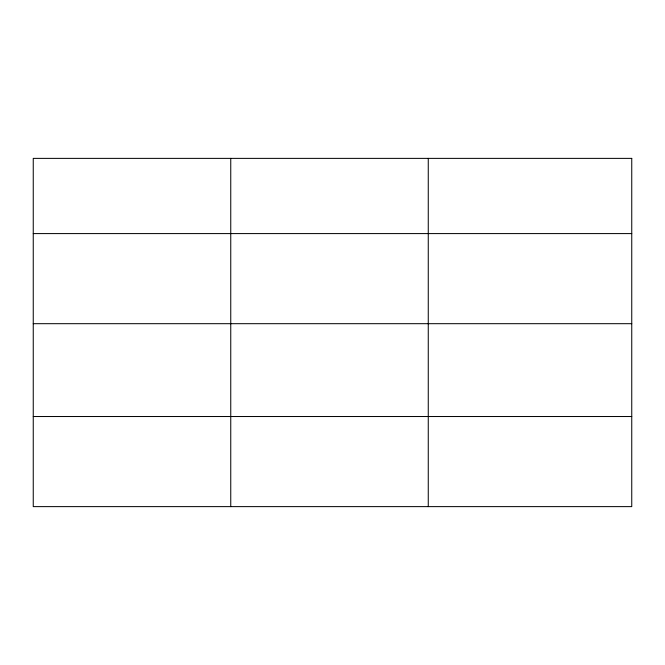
<?xml version="1.0" encoding="UTF-8"?>
<svg xmlns="http://www.w3.org/2000/svg" width="665" height="665" viewBox="0 0 665 665"><rect width="100%" height="100%" fill="white"/><g stroke="black" fill="none" stroke-linecap="round" stroke-linejoin="round"><path stroke-width="1" d="M33.25 233.59L631.75 233.59M33.25 323.689L631.75 323.689M33.25 416.523L631.75 416.523M428.26 158.378L428.26 506.622M230.755 158.378L230.755 506.622M631.75 158.378L33.25 158.378L33.25 506.622L631.75 506.622L631.75 158.378"/></g></svg>
